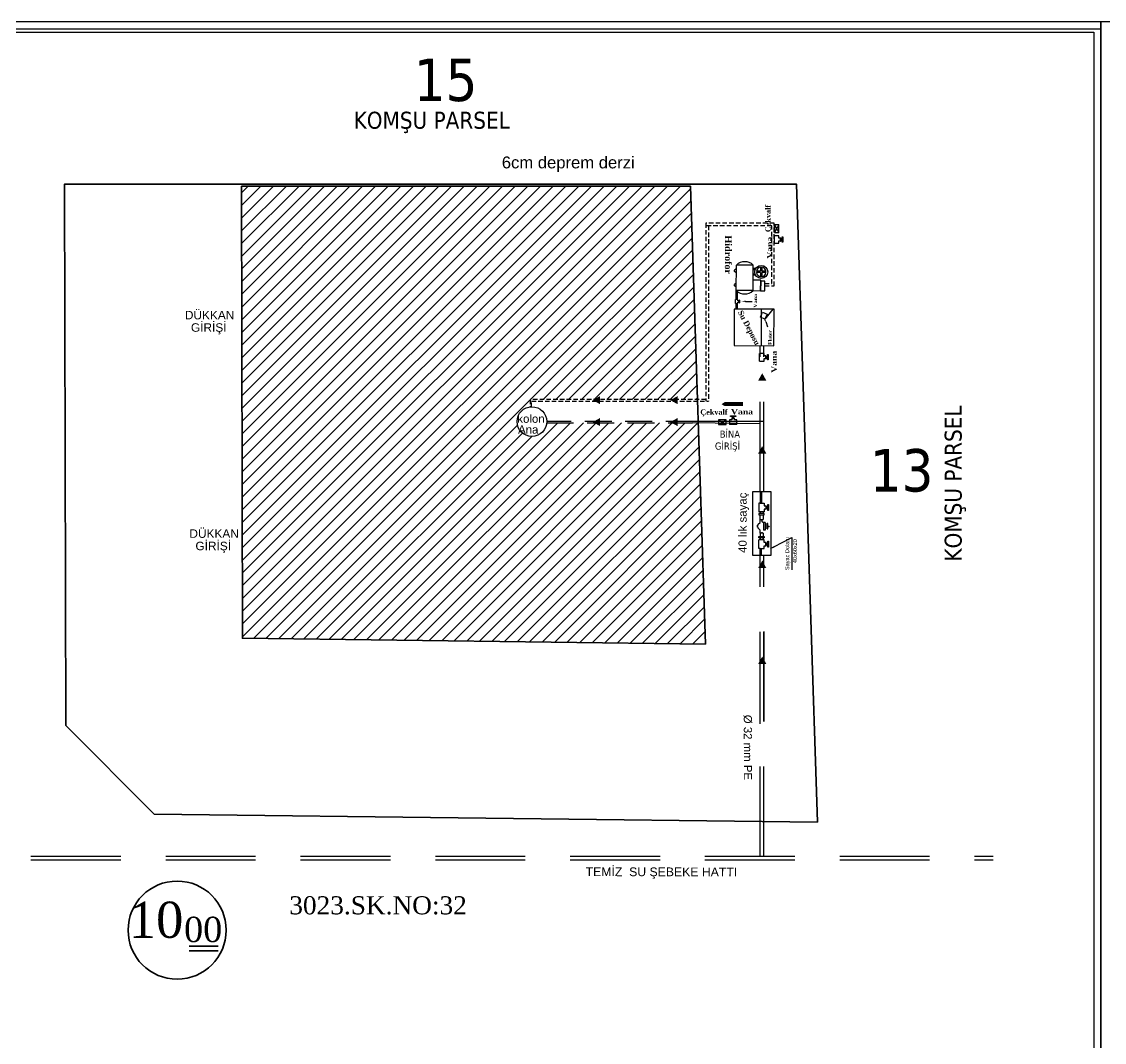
# Model space of a CAD drawing. Extents: x 386248 to 427517, y 4539405 to 4542296.
# Drawn here: x 422908 to 424438, y 4540853 to 4542296 of the extents above; entities that cross this region are included whole.
import ezdxf
from ezdxf.enums import TextEntityAlignment as Align

# ---------------------------------------------------------------- set-up
doc = ezdxf.new("R2010")
doc.units = 0
doc.linetypes.add('HIDDEN', pattern=[9.525, 6.35, -3.175])
for name, color, linetype, lineweight in [('DUVAR', 4, 'Continuous', 35), ('KOTLAR', 63, 'Continuous', 30), ('MATERIAL2', 1, 'Continuous', 20), ('tarama kolon', 8, 'Continuous', 13), ('YAZI', 7, 'Continuous', 25), ('YAZILAR', 1, 'Continuous', 30), ('ÖLÇÜLENDİRME', 63, 'Continuous', 18)]:
    doc.layers.add(name, color=color, linetype=linetype, lineweight=lineweight)
for name, color, linetype in [('kapi', 16, 'Continuous'), ('temiz su- 1', 43, 'Continuous'), ('YENİ YAZI', 53, 'Continuous')]:
    doc.layers.add(name, color=color, linetype=linetype)
doc.styles.add('PıNaR', font='')
doc.styles.add('serdar', font='timesbd.ttf', dxfattribs={"height": 10})
doc.styles.get("Standard").update_dxf_attribs({"font": 'arial.ttf'})
doc.styles.add('VAZ', font='tahoma.ttf')
doc.styles.get('PıNaR').set_extended_font_data('Times New Roman Tur')

# ---------------------------------------------------------------- blocks, each defined once
blk = doc.blocks.new('Ar-1')
blk.add_lwpolyline([(0, -36, 6.63, 6.63, 0), (0, -13.3, 17.1, 0, 0), (0, 0, 0, 0, 0)], format="xyseb")

msp = doc.modelspace()

# ---------------------------------------------------------------- hatches: boundary and pattern name
at = {"layer": 'tarama kolon'}
h = msp.add_hatch(dxfattribs=at)
h.set_pattern_fill('ANSI31', color=256, scale=4)
h.set_pattern_definition([(45, (-105883.614, 101726.242), (-8.98025612, 8.98025612), [])])
h.paths.add_polyline_path([(423853.176, 4542063.085), (423218.923, 4542063.085), (423220.186, 4541424.003), (423874.488, 4541415.838), (423864.199, 4541728.315), (423856.421, 4541728.428), (423650.156, 4541728.428, -2.09597893), (423626.754, 4541751.19), (423626.679, 4541761.517), (423863.106, 4541761.517)])
h.paths.add_polyline_path([(423606.81, 4541727.777), (423645.801, 4541727.777), (423645.801, 4541710.263), (423606.81, 4541710.263)], flags=24)

# ---------------------------------------------------------------- linework, layer by layer
at = {"layer": 'DUVAR'}
for p, q in [((423185.941, 4540988.938), (423145.001, 4540988.938)), ((423185.941, 4540982.205), (423145.001, 4540982.205))]:
    msp.add_line(p, q, dxfattribs=at)
msp.add_lwpolyline([(424032.867, 4541163.842), (423095.567, 4541175.538), (422970.429, 4541300.909), (422968.917, 4542066.085), (424003.159, 4542066.085), (424032.867, 4541163.842)], dxfattribs=at)
at = {"layer": 'DUVAR', "color": 102}
msp.add_lwpolyline([(423853.176, 4542063.085), (423218.923, 4542063.085), (423220.186, 4541424.003), (423874.488, 4541415.838)], close=True, dxfattribs=at)
at = {"layer": 'DUVAR'}
msp.add_circle((423127.91, 4541011.376), 69.323, dxfattribs=at)
at = {"layer": 'MATERIAL2', "linetype": 'ByBlock', "lineweight": -2, "ltscale": 5}
for p, q in [((423971.18, 4541553.192, -4.955), (423996.585, 4541566.55, -4.955)), ((423996.585, 4541566.55, -4.955), (423996.585, 4541566.298, -4.955)), ((423996.585, 4541566.298, -4.955), (423996.585, 4541520.818, -4.955))]:
    msp.add_line(p, q, dxfattribs=at)
at = {"layer": 'MATERIAL2', "ltscale": 5}
msp.add_solid([(423970.637, 4541554.224, -4.955), (423964.987, 4541549.935, -4.955), (423971.723, 4541552.159, -4.955)], dxfattribs=at)
at = {"layer": 'temiz su- 1', "color": 10, "linetype": 'HIDDEN'}
for p, q in [((423875.213, 4542010.597), (423875.213, 4541759.417)), ((423878.713, 4542007.097), (423878.713, 4541759.417))]:
    msp.add_line(p, q, dxfattribs=at)
at = {"layer": 'temiz su- 1', "color": 2}
for p, q in [((423971.844, 4541982.359), (423971.844, 4541993.08)), ((423978.373, 4541993.08), (423971.844, 4541993.08)), ((423978.373, 4541989.678), (423978.373, 4541993.08)), ((423980.641, 4541989.678), (423978.373, 4541989.678)), ((423978.373, 4541982.359), (423978.373, 4541985.761)), ((423978.373, 4541985.761), (423980.641, 4541985.761)), ((423980.641, 4541989.84), (423980.641, 4541985.599)), ((423981.072, 4541989.84), (423980.641, 4541989.84)), ((423980.641, 4541989.678), (423980.641, 4541985.761)), ((423980.641, 4541986.895), (423980.641, 4541989.678)), ((423980.641, 4541985.761), (423980.641, 4541986.895)), ((423980.641, 4541985.599), (423981.072, 4541985.599)), ((423981.072, 4541985.599), (423981.072, 4541989.84)), ((423981.978, 4541988.628), (423981.072, 4541988.628)), ((423981.072, 4541988.628), (423981.072, 4541986.811)), ((423981.072, 4541986.811), (423981.978, 4541986.811)), ((423981.815, 4541987.493), (423981.815, 4541987.946)), ((423981.815, 4541987.946), (423983.041, 4541987.946)), ((423981.815, 4541987.493), (423983.041, 4541987.493)), ((423981.978, 4541987.946), (423981.978, 4541988.628)), ((423981.978, 4541986.811), (423981.978, 4541987.493)), ((423983.041, 4541984.06), (423983.041, 4541991.379)), ((423983.041, 4541991.379), (423983.967, 4541991.379)), ((423983.041, 4541987.946), (423983.041, 4541987.493)), ((423983.967, 4541984.06), (423983.041, 4541984.06)), ((423983.967, 4541991.379), (423983.967, 4541984.06)), ((423971.844, 4541982.359), (423978.373, 4541982.359)), ((423911.661, 4541732.669, -4.955), (423908.259, 4541732.669, -4.955)), ((423908.259, 4541732.669, -4.955), (423908.259, 4541726.14, -4.955)), ((423918.979, 4541726.14, -4.955), (423908.259, 4541726.14, -4.955)), ((423909.96, 4541738.263, -4.955), (423917.278, 4541738.263, -4.955)), ((423909.96, 4541737.337, -4.955), (423909.96, 4541738.263, -4.955)), ((423917.278, 4541737.337, -4.955), (423909.96, 4541737.337, -4.955)), ((423915.739, 4541735.368, -4.955), (423911.498, 4541735.368, -4.955)), ((423911.498, 4541735.368, -4.955), (423911.498, 4541734.937, -4.955)), ((423911.498, 4541734.937, -4.955), (423915.739, 4541734.937, -4.955)), ((423911.661, 4541734.937, -4.955), (423915.577, 4541734.937, -4.955)), ((423914.443, 4541734.937, -4.955), (423911.661, 4541734.937, -4.955)), ((423911.661, 4541734.937, -4.955), (423911.661, 4541732.669, -4.955)), ((423913.392, 4541736.274, -4.955), (423912.71, 4541736.274, -4.955)), ((423912.71, 4541736.274, -4.955), (423912.71, 4541735.368, -4.955)), ((423912.71, 4541735.368, -4.955), (423914.528, 4541735.368, -4.955)), ((423913.392, 4541737.337, -4.955), (423913.846, 4541737.337, -4.955)), ((423913.392, 4541736.111, -4.955), (423913.392, 4541737.337, -4.955)), ((423913.846, 4541736.111, -4.955), (423913.392, 4541736.111, -4.955)), ((423913.846, 4541736.111, -4.955), (423913.846, 4541737.337, -4.955)), ((423914.528, 4541736.274, -4.955), (423913.846, 4541736.274, -4.955)), ((423915.577, 4541734.937, -4.955), (423914.443, 4541734.937, -4.955)), ((423914.528, 4541735.368, -4.955), (423914.528, 4541736.274, -4.955)), ((423915.577, 4541732.669, -4.955), (423915.577, 4541734.937, -4.955)), ((423918.979, 4541732.669, -4.955), (423915.577, 4541732.669, -4.955)), ((423915.739, 4541734.937, -4.955), (423915.739, 4541735.368, -4.955)), ((423917.278, 4541738.263, -4.955), (423917.278, 4541737.337, -4.955)), ((423918.979, 4541726.14, -4.955), (423918.979, 4541732.669, -4.955)), ((423951.647, 4541602.773, -4.955), (423951.647, 4541600.252, -4.955)), ((423955.845, 4541602.773, -4.955), (423955.845, 4541600.252, -4.955)), ((423954.124, 4541590.607, -4.955), (423954.124, 4541591.687, -4.955)), ((423954.124, 4541573.791, -4.955), (423954.124, 4541572.8, -4.955)), ((423954.124, 4541573.791, -4.955), (423954.124, 4541572.8, -4.955)), ((423955.845, 4541572.8, -4.955), (423955.845, 4541567.773, -4.955)), ((423951.647, 4541565.805, -4.955), (423951.647, 4541563.284, -4.955)), ((423951.647, 4541563.284, -4.955), (423951.647, 4541565.805, -4.955)), ((423955.845, 4541565.805, -4.955), (423955.845, 4541563.284, -4.955)), ((423955.845, 4541563.284, -4.955), (423955.845, 4541565.805, -4.955))]:
    msp.add_line(p, q, dxfattribs=at)
at = {"layer": 'temiz su- 1', "color": 1}
for p, q in [((423915.462, 4541942.436), (423915.469, 4541944.355)), ((423918.109, 4541940.544), (423915.462, 4541942.436)), ((423918.129, 4541946.227), (423915.469, 4541944.355)), ((423918.019, 4541915.491), (423918.149, 4541951.66)), ((423942.031, 4541951.574), (423918.149, 4541951.66)), ((423941.901, 4541915.405), (423942.031, 4541951.574)), ((423944.669, 4541938.934), (423941.985, 4541938.944)), ((423944.69, 4541944.888), (423942.007, 4541944.897)), ((423945.526, 4541946.654), (423942.013, 4541946.666)), ((423952.437, 4541940.998), (423946.537, 4541941.02)), ((423952.443, 4541942.767), (423946.543, 4541942.789)), ((423952.437, 4541940.998), (423952.416, 4541935.098)), ((423952.464, 4541948.668), (423952.443, 4541942.767)), ((423954.206, 4541940.992), (423954.185, 4541935.092)), ((423960.106, 4541940.971), (423954.206, 4541940.992)), ((423954.233, 4541948.661), (423954.212, 4541942.761)), ((423960.112, 4541942.74), (423954.212, 4541942.761)), ((423915.39, 4541922.36), (423915.397, 4541924.278)), ((423918.057, 4541926.151), (423915.397, 4541924.278)), ((423952.55, 4541930.1), (423941.954, 4541930.138)), ((423945.492, 4541937.162), (423941.979, 4541937.175)), ((423952.497, 4541915.367), (423952.55, 4541930.1)), ((423952.545, 4541928.727), (423952.497, 4541915.367)), ((423958.243, 4541928.707), (423952.545, 4541928.727)), ((423958.195, 4541915.346), (423958.243, 4541928.707)), ((423918.037, 4541920.468), (423915.39, 4541922.36)), ((423941.901, 4541915.405), (423918.019, 4541915.491)), ((423941.901, 4541915.405), (423952.497, 4541915.367)), ((423952.497, 4541915.367), (423958.195, 4541915.346)), ((423916.969, 4541897.23), (423916.989, 4541902.805)), ((423917.835, 4541897.227), (423916.969, 4541897.23)), ((423920.384, 4541902.792), (423916.989, 4541902.805)), ((423917.835, 4541897.227), (423920.364, 4541897.218)), ((423920.364, 4541897.218), (423920.37, 4541898.987)), ((423920.37, 4541898.987), (423921.549, 4541898.983)), ((423920.377, 4541901.023), (423920.384, 4541902.792)), ((423921.557, 4541901.019), (423920.377, 4541901.023)), ((423921.549, 4541898.898), (423921.557, 4541901.103)), ((423921.549, 4541898.983), (423921.557, 4541901.019)), ((423921.549, 4541898.983), (423921.551, 4541899.572)), ((423921.774, 4541898.897), (423921.549, 4541898.898)), ((423921.551, 4541899.572), (423921.557, 4541901.019)), ((423921.557, 4541901.103), (423921.781, 4541901.103)), ((423921.781, 4541901.103), (423921.774, 4541898.897)), ((423921.776, 4541899.527), (423921.779, 4541900.473)), ((423922.247, 4541899.526), (423921.776, 4541899.527)), ((423921.779, 4541900.473), (423922.25, 4541900.471)), ((423922.164, 4541900.117), (423922.163, 4541899.881)), ((423922.163, 4541899.881), (423922.801, 4541899.878)), ((423922.163, 4541899.881), (423922.801, 4541899.878)), ((423922.164, 4541900.117), (423922.802, 4541900.114)), ((423922.164, 4541900.117), (423922.802, 4541900.114)), ((423922.248, 4541899.88), (423922.247, 4541899.526)), ((423922.25, 4541900.471), (423922.249, 4541900.116)), ((423922.808, 4541901.899), (423922.794, 4541898.094)), ((423922.794, 4541898.094), (423923.276, 4541898.092)), ((423922.801, 4541899.878), (423922.802, 4541900.114)), ((423922.801, 4541899.878), (423922.802, 4541900.114)), ((423923.289, 4541901.897), (423922.808, 4541901.899)), ((423923.276, 4541898.092), (423923.289, 4541901.897)), ((423931.314, 4541900.311), (423940.692, 4541900.028)), ((423915.271, 4541889.427), (423915.086, 4541837.771)), ((423971.412, 4541889.225), (423915.271, 4541889.427)), ((423952.092, 4541878.043), (423955.133, 4541884.899)), ((423958.452, 4541875.222), (423952.092, 4541878.043)), ((423953.311, 4541889.291), (423953.125, 4541837.634)), ((423955.133, 4541884.899), (423961.493, 4541882.078)), ((423969.799, 4541889.231), (423958.452, 4541875.222)), ((423961.493, 4541882.078), (423958.452, 4541875.222)), ((423971.227, 4541837.569), (423971.412, 4541889.225)), ((423959.603, 4541871.984), (423962.233, 4541864.283)), ((423915.086, 4541837.771), (423971.227, 4541837.569)), ((423950.812, 4541815.907), (423950.812, 4541826.628)), ((423957.341, 4541826.628), (423950.812, 4541826.628)), ((423950.812, 4541815.907), (423957.341, 4541815.907)), ((423957.341, 4541823.226), (423957.341, 4541826.628)), ((423959.609, 4541823.226), (423957.341, 4541823.226)), ((423957.341, 4541815.907), (423957.341, 4541819.309)), ((423957.341, 4541819.309), (423959.609, 4541819.309)), ((423959.609, 4541823.388), (423959.609, 4541819.147)), ((423960.04, 4541823.388), (423959.609, 4541823.388)), ((423959.609, 4541823.226), (423959.609, 4541819.309)), ((423959.609, 4541820.443), (423959.609, 4541823.226)), ((423959.609, 4541819.309), (423959.609, 4541820.443)), ((423959.609, 4541819.147), (423960.04, 4541819.147)), ((423960.04, 4541819.147), (423960.04, 4541823.388)), ((423960.946, 4541822.176), (423960.04, 4541822.176)), ((423960.04, 4541822.176), (423960.04, 4541820.359)), ((423960.04, 4541820.359), (423960.946, 4541820.359)), ((423960.783, 4541821.041), (423960.783, 4541821.494)), ((423960.783, 4541821.494), (423962.009, 4541821.494)), ((423960.783, 4541821.041), (423962.009, 4541821.041)), ((423960.946, 4541821.494), (423960.946, 4541822.176)), ((423960.946, 4541820.359), (423960.946, 4541821.041)), ((423962.009, 4541817.608), (423962.009, 4541824.927)), ((423962.009, 4541824.927), (423962.935, 4541824.927)), ((423962.009, 4541821.494), (423962.009, 4541821.041)), ((423962.935, 4541817.608), (423962.009, 4541817.608)), ((423962.935, 4541824.927), (423962.935, 4541817.608))]:
    msp.add_line(p, q, dxfattribs=at)
at = {"layer": 'temiz su- 1'}
for p, q in [((423917.973, 4541902.801), (423918.019, 4541915.491)), ((423919.742, 4541902.795), (423919.788, 4541915.485)), ((423917.925, 4541889.418), (423917.953, 4541897.226)), ((423919.694, 4541889.412), (423919.722, 4541897.22)), ((423971.412, 4541889.225), (423971.412, 4541889.225))]:
    msp.add_line(p, q, dxfattribs=at)
at = {"layer": 'temiz su- 1', "color": 2, "linetype": 'HIDDEN', "ltscale": 20}
for p, q in [((423951.745, 4541631.238, -4.955), (423951.745, 4541615.176, -4.955)), ((423953.845, 4541631.238, -4.955), (423953.845, 4541615.176, -4.955)), ((423951.229, 4541550.881, -4.955), (423951.229, 4541541.258, -4.955)), ((423953.329, 4541550.881, -4.955), (423953.329, 4541541.258, -4.955))]:
    msp.add_line(p, q, dxfattribs=at)
at = {"layer": 'temiz su- 1', "color": 4, "linetype": 'HIDDEN', "ltscale": 20}
for p, q in [((423956.914, 4541433.564, -4.955), (423956.914, 4541303.674, -4.955)), ((423951.745, 4541303.006, -4.955), (423951.745, 4541408.131, -4.955))]:
    msp.add_line(p, q, dxfattribs=at)
at = {"layer": 'temiz su- 1', "color": 10, "linetype": 'HIDDEN'}
for points in [[(423958.219, 4541922.027), (423971.585, 4541922.027), (423971.585, 4542010.597), (423875.213, 4542010.597)], [(423958.219, 4541925.527), (423968.085, 4541925.527), (423968.085, 4542007.097), (423875.213, 4542007.097)], [(423875.213, 4541761.517), (423626.679, 4541761.517), (423626.756, 4541750.865)], [(423628.911, 4541751.01), (423628.779, 4541759.417), (423878.713, 4541759.417)]]:
    msp.add_lwpolyline(points, dxfattribs=at)
at = {"layer": 'temiz su- 1', "color": 2}
msp.add_lwpolyline([(423978.373, 4542008.465), (423971.844, 4542008.465), (423971.844, 4541997.744), (423978.373, 4541997.744), (423978.373, 4542008.465), (423971.844, 4541997.744), (423971.844, 4542008.465), (423978.373, 4541997.744)], dxfattribs=at)
at = {"layer": 'temiz su- 1', "color": 4, "linetype": 'HIDDEN', "ltscale": 20, "elevation": -4.955}
for points in [[(423951.745, 4541631.238), (423951.745, 4541837.639)], [(423956.914, 4541631.238), (423956.914, 4541837.62)], [(423956.914, 4541697.887), (423956.914, 4541730.665), (423856.421, 4541730.528)], [(423951.745, 4541697.887), (423951.745, 4541727.035), (423856.421, 4541728.428)], [(423951.745, 4541115.744), (423951.745, 4541541.258)], [(423956.914, 4541115.744), (423956.914, 4541541.258)]]:
    msp.add_lwpolyline(points, dxfattribs=at)
at = {"layer": 'temiz su- 1', "color": 4, "linetype": 'HIDDEN', "ltscale": 6, "elevation": -4.955}
for points in [[(423650.156, 4541728.428), (423856.421, 4541728.428)], [(423856.421, 4541730.528), (423650.242, 4541730.528)]]:
    msp.add_lwpolyline(points, dxfattribs=at)
at = {"layer": 'temiz su- 1', "color": 2, "elevation": -4.955}
for points in [[(423892.874, 4541732.669), (423892.874, 4541726.14), (423903.594, 4541726.14), (423903.594, 4541732.669), (423892.874, 4541732.669), (423903.594, 4541726.14), (423892.874, 4541726.14), (423903.594, 4541732.669)], [(423951.647, 4541615.176), (423949.72, 4541615.176)], [(423957.273, 4541615.176), (423957.273, 4541611.24), (423959.897, 4541611.24), (423959.897, 4541609.928), (423959.897, 4541606.709), (423957.273, 4541606.709), (423957.273, 4541602.773), (423949.72, 4541602.773)], [(423949.72, 4541615.176), (423949.72, 4541602.773)], [(423951.647, 4541615.176), (423957.273, 4541615.176)], [(423959.897, 4541611.24), (423959.897, 4541606.709)], [(423961.444, 4541609.237), (423961.444, 4541610.026), (423960.396, 4541610.026), (423960.396, 4541607.923), (423961.444, 4541607.923), (423961.444, 4541608.712)], [(423961.256, 4541609.237), (423962.674, 4541609.237)], [(423961.256, 4541608.712), (423961.256, 4541609.237)], [(423961.256, 4541608.712), (423962.674, 4541608.712)], [(423962.674, 4541609.237), (423962.674, 4541608.712)], [(423951.647, 4541572.8), (423951.647, 4541577.021), (423948.884, 4541579.462), (423948.878, 4541581.119), (423948.277, 4541581.119), (423948.277, 4541583.673), (423948.878, 4541583.671), (423948.884, 4541585.329), (423951.647, 4541587.771), (423951.647, 4541592.281)], [(423951.647, 4541591.687), (423951.647, 4541598.284)], [(423951.647, 4541591.687), (423955.845, 4541591.687)], [(423956.742, 4541587.316), (423954.792, 4541588.76), (423954.792, 4541590.469), (423954.124, 4541590.607)], [(423955.845, 4541598.284), (423955.845, 4541591.687)], [(423958.834, 4541587.872), (423956.742, 4541587.872), (423956.742, 4541576.656)], [(423958.834, 4541587.872), (423958.834, 4541576.656)], [(423962.638, 4541582.658), (423962.638, 4541586.262), (423961.564, 4541586.262), (423961.564, 4541578.53), (423962.638, 4541578.53), (423962.638, 4541582.133)], [(423955.845, 4541572.8), (423951.647, 4541572.8)], [(423951.647, 4541572.8), (423951.647, 4541567.773)], [(423958.834, 4541576.656), (423956.742, 4541576.656)], [(423961.564, 4541585.329), (423958.834, 4541585.329)], [(423961.564, 4541582.396), (423958.834, 4541582.396)], [(423961.564, 4541579.462), (423958.834, 4541579.462)], [(423961.564, 4541585.82), (423961.564, 4541579.853)], [(423961.564, 4541585.329), (423961.564, 4541579.462)], [(423962.107, 4541582.658), (423964.385, 4541582.658)], [(423962.107, 4541582.133), (423962.107, 4541582.658)], [(423962.107, 4541582.133), (423964.385, 4541582.133)], [(423964.385, 4541582.658), (423964.385, 4541582.133)], [(423957.273, 4541550.881), (423957.273, 4541554.817), (423959.897, 4541554.817), (423959.897, 4541556.129), (423959.897, 4541559.348), (423957.273, 4541559.348), (423957.273, 4541563.284), (423949.72, 4541563.284)], [(423949.72, 4541550.881), (423949.72, 4541563.284)], [(423959.897, 4541559.348), (423959.897, 4541554.817)], [(423961.444, 4541557.345), (423961.444, 4541558.134), (423960.396, 4541558.134), (423960.396, 4541556.031), (423961.444, 4541556.031), (423961.444, 4541556.82)], [(423961.256, 4541557.345), (423962.674, 4541557.345)], [(423961.256, 4541556.82), (423961.256, 4541557.345)], [(423961.256, 4541556.82), (423962.674, 4541556.82)], [(423962.674, 4541557.345), (423962.674, 4541556.82)], [(423951.647, 4541550.881), (423949.72, 4541550.881)], [(423951.647, 4541550.881), (423957.273, 4541550.881)], [(423956.742, 4541532.839), (423954.792, 4541531.395), (423954.792, 4541529.686), (423954.124, 4541529.548)]]:
    msp.add_lwpolyline(points, dxfattribs=at)
for points in [[(423967.356, 4541541.258), (423967.356, 4541631.238), (423941.052, 4541631.238), (423941.052, 4541541.258)], [(423959.897, 4541611.428), (423959.897, 4541606.521), (423960.396, 4541606.521), (423960.396, 4541611.428)], [(423963.745, 4541613.208), (423963.745, 4541604.741), (423962.674, 4541604.741), (423962.674, 4541613.208)], [(423957.273, 4541598.284), (423957.273, 4541600.252), (423949.72, 4541600.252), (423949.72, 4541598.284)], [(423957.273, 4541567.773), (423957.273, 4541565.805), (423949.72, 4541565.805), (423949.72, 4541567.773)], [(423959.897, 4541559.536), (423959.897, 4541554.629), (423960.396, 4541554.629), (423960.396, 4541559.536)], [(423963.745, 4541561.316), (423963.745, 4541552.849), (423962.674, 4541552.849), (423962.674, 4541561.316)]]:
    msp.add_lwpolyline(points, close=True, dxfattribs=at)
at = {"layer": 'temiz su- 1', "color": 4, "linetype": 'HIDDEN', "ltscale": 20}
for points in [[(422921.304, 4541115.744), (424281.258, 4541115.744)], [(422921.304, 4541110.744), (424281.258, 4541110.744)]]:
    msp.add_lwpolyline(points, dxfattribs=at)
at = {"layer": 'temiz su- 1', "color": 1}
msp.add_circle((423953.325, 4541941.88), 9.143, dxfattribs=at)
at = {"layer": 'temiz su- 1', "color": 0, "ltscale": 20}
msp.add_circle((423629.243, 4541730.338, -4.955), 21, dxfattribs=at)
at = {"layer": 'temiz su- 1', "color": 1}
for centre, radius, start, end in [((423930.044, 4541938.959), 17.402, 46.464605, 133.123099), ((423953.325, 4541941.88), 6.785, 187.284813, 262.302891), ((423953.325, 4541941.88), 6.785, 97.284813, 172.302891), ((423953.325, 4541941.88), 6.785, 277.284813, 352.302891), ((423953.325, 4541941.88), 6.785, 7.284813, 82.302891), ((423930.005, 4541928.106), 17.402, 226.464605, 313.123099)]:
    msp.add_arc(centre, radius, start, end, dxfattribs=at)
for points in [[(423931.284, 4541899.329), (423925.419, 4541900.489), (423931.343, 4541901.293)], [(423958.768, 4541871.466), (423956.493, 4541876.994), (423960.438, 4541872.502)]]:
    msp.add_solid(points, dxfattribs=at)
at = {"layer": 'temiz su- 1', "color": 4, "linetype": 'HIDDEN', "ltscale": 20}
for points in [[(423960.568, 4541788.208, -4.955), (423948.901, 4541788.208, -4.955), (423954.735, 4541798.708, -4.955)], [(423960.568, 4541685.137, -4.955), (423948.901, 4541685.137, -4.955), (423954.735, 4541695.637, -4.955)], [(423960.568, 4541523.163, -4.955), (423948.901, 4541523.163, -4.955), (423954.735, 4541533.663, -4.955)], [(423960.568, 4541387.677, -4.955), (423948.901, 4541387.677, -4.955), (423954.735, 4541398.177, -4.955)]]:
    msp.add_solid(points, dxfattribs=at)
at = {"layer": 'temiz su- 1', "color": 10, "linetype": 'HIDDEN'}
for points in [[(423725.717, 4541766.46), (423725.717, 4541754.793), (423715.217, 4541760.626)], [(423835.338, 4541766.46), (423835.338, 4541754.793), (423824.838, 4541760.626)]]:
    msp.add_solid(points, dxfattribs=at)
at = {"layer": 'temiz su- 1', "color": 4, "linetype": 'HIDDEN', "ltscale": 6}
for points in [[(423725.717, 4541735.471, -4.955), (423725.717, 4541723.804, -4.955), (423715.217, 4541729.638, -4.955)], [(423835.338, 4541735.471, -4.955), (423835.338, 4541723.804, -4.955), (423824.838, 4541729.638, -4.955)]]:
    msp.add_solid(points, dxfattribs=at)
at = {"layer": 'YAZILAR', "color": 133, "ltscale": 5}
for p, q in [((421692.46, 4542295.7), (424433.202, 4542295.7)), ((424433.202, 4542295.7), (424433.202, 4539405.231)), ((424433.202, 4542295.7), (424433.202, 4539405.231)), ((421702.46, 4542285.7), (424433.202, 4542285.7)), ((421707.46, 4542280.7), (424423.202, 4542280.7)), ((424423.202, 4542280.7), (424423.202, 4539548.917)), ((424423.202, 4542280.7), (424423.202, 4539548.917))]:
    msp.add_line(p, q, dxfattribs=at)
msp.add_lwpolyline([(424433.202, 4542295.7), (426414.009, 4542295.7), (426414.009, 4539405.231), (424433.202, 4539405.231)], close=True, dxfattribs=at)

# ---------------------------------------------------------------- block references
at = {"layer": 'YENİ YAZI', "xscale": -0.8399999999999993, "yscale": 0.8399999999999993, "zscale": 0.8399999999999993, "rotation": 89.99999999999997}
msp.add_blockref('Ar-1', (423897.228, 4541755.006, -4.955), dxfattribs=at)

# ---------------------------------------------------------------- texts
at = {"layer": 'DUVAR', "style": 'PıNaR'}
for s, height, p in [('10', 51.1056, (423059.544, 4541000.493)), ('00', 35.7739, (423137.673, 4540994.512))]:
    msp.add_text(s, height=height, dxfattribs=at).set_placement(p)
at = {"layer": 'kapi', "color": 232, "style": 'PıNaR'}
msp.add_text('3023.SK.NO:32', height=25.5528, dxfattribs=at).set_placement((423286.413, 4541033.74))
at = {"layer": 'KOTLAR', "style": 'VAZ'}
msp.add_text('KOMŞU PARSEL', height=24, dxfattribs=at).set_placement((423377.3, 4542144.335))
at = {"layer": 'KOTLAR', "color": 251, "linetype": 'Continuous'}
msp.add_text('6cm deprem derzi', height=16.8, dxfattribs=at).set_placement((423586.757, 4542088.275))
at = {"layer": 'KOTLAR', "style": 'VAZ'}
msp.add_text('KOMŞU PARSEL', height=24, rotation=90, dxfattribs=at).set_placement((424236.577, 4541532.418))
at = {"layer": 'MATERIAL2', "linetype": 'Continuous', "ltscale": 5}
for s, height, p in [('Sayac Dolabı', 5.59792, (423992.849, 4541520.467, -4.955)), ('40x60x20', 5.5979, (424003.752, 4541530.147, -4.955))]:
    msp.add_text(s, height=height, rotation=90, dxfattribs=at).set_placement(p)
at = {"layer": 'temiz su- 1', "color": 2, "style": 'serdar'}
msp.add_text('Çekvalf', height=7.56, rotation=90, dxfattribs=at).set_placement((423966.658, 4541998.166))
at = {"layer": 'temiz su- 1', "color": 1, "style": 'serdar'}
for s, height, rotation, p in [('Hidrofor ', 9.4349, 269.793852, (423902.135, 4541993.548)), ('Su Deposu', 7.8624, 297.804309, (423919.963, 4541884.985)), ('Flator ', 5.1892, 90, (423968.242, 4541838.919))]:
    msp.add_text(s, height=height, rotation=rotation, dxfattribs=at).set_placement(p)
at = {"layer": 'temiz su- 1', "color": 2, "style": 'serdar', "width": 1.2}
msp.add_text('Vana', height=7.56, rotation=90, dxfattribs=at).set_placement((423968.897, 4541960.542))
at = {"layer": 'temiz su- 1', "color": 1, "style": 'serdar', "width": 1.2}
for height, p in [(4.7174, (423947.204, 4541891.167)), (7.56, (423975.241, 4541799.247))]:
    msp.add_text('Vana', height=height, rotation=90, dxfattribs=at).set_placement(p)
at = {"layer": 'temiz su- 1', "color": 2, "style": 'serdar'}
msp.add_text('Çekvalf', height=7.56, dxfattribs=at).set_placement((423867.207, 4541739.973, -4.955))
at = {"layer": 'temiz su- 1', "color": 2, "style": 'serdar', "width": 1.2}
msp.add_text('Vana', height=7.56, dxfattribs=at).set_placement((423910.542, 4541740.442, -4.955))
at = {"layer": 'temiz su- 1', "color": 0, "linetype": 'HIDDEN', "ltscale": 20}
msp.add_text('Ana ', height=11.55, dxfattribs=at).set_placement((423609.721, 4541713.34, -4.955))
at = {"layer": 'temiz su- 1', "color": 4, "linetype": 'HIDDEN', "ltscale": 20}
for s, height, rotation, p in [('40 lık sayaç', 11.55, 90, (423932.714, 4541544.687, -4.955)), ('%%C 32 mm PE', 11.55, 270.077182, (423928.685, 4541315.85, -4.955)), ('TEMİZ  SU ŞEBEKE HATTI', 12.375, 359.922818, (423705.189, 4541087.75))]:
    msp.add_text(s, height=height, rotation=rotation, dxfattribs=at).set_placement(p)
at = {"layer": 'temiz su- 1', "color": 0, "linetype": 'HIDDEN', "ltscale": 20, "insert": (423647.25, 4541728.431, -4.955), "char_height": 11.55, "attachment_point": 9}
msp.add_mtext('kolon', dxfattribs=at)
at = {"layer": 'YAZI', "color": 232}
for s, p in [('DÜKKAN', (423173.8, 4541874.847)), ('GİRİŞİ', (423172.558, 4541857.31)), ('DÜKKAN', (423180.183, 4541565.997)), ('GİRİŞİ', (423178.941, 4541548.46))]:
    msp.add_text(s, height=12, dxfattribs=at).set_placement(p, align=Align.CENTER)
at = {"layer": 'YENİ YAZI', "insert": (423923.381, 4541717.591, -4.955), "char_height": 10.08, "width": 186.89092, "attachment_point": 3}
msp.add_mtext('{\\fTahoma|b0|i0|c162|p34;BİNA\\PGİRİŞİ}', dxfattribs=at)
at = {"layer": 'ÖLÇÜLENDİRME', "style": 'VAZ'}
for s, p in [('15', (423462.269, 4542183.469)), ('13', (424106.671, 4541631.466))]:
    msp.add_text(s, height=60, dxfattribs=at).set_placement(p)

doc.saveas('drawing.dxf')
